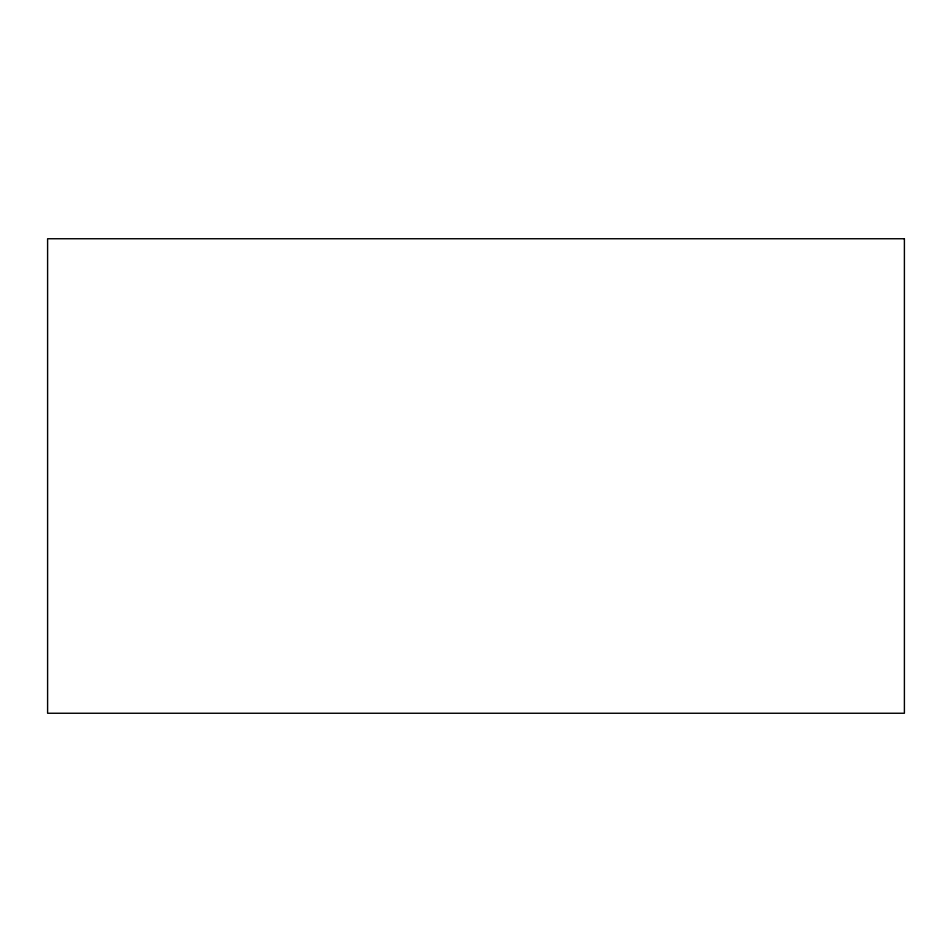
<?xml version="1.0" encoding="UTF-8"?>
<svg xmlns="http://www.w3.org/2000/svg" width="952" height="952" viewBox="0 0 952 952"><rect width="100%" height="100%" fill="white"/><g stroke="black" fill="none" stroke-linecap="round" stroke-linejoin="round"><path stroke-width="1.43" d="M904.4 238.75L47.6 238.75L47.6 713.25L904.4 713.25L904.4 238.75"/></g></svg>
